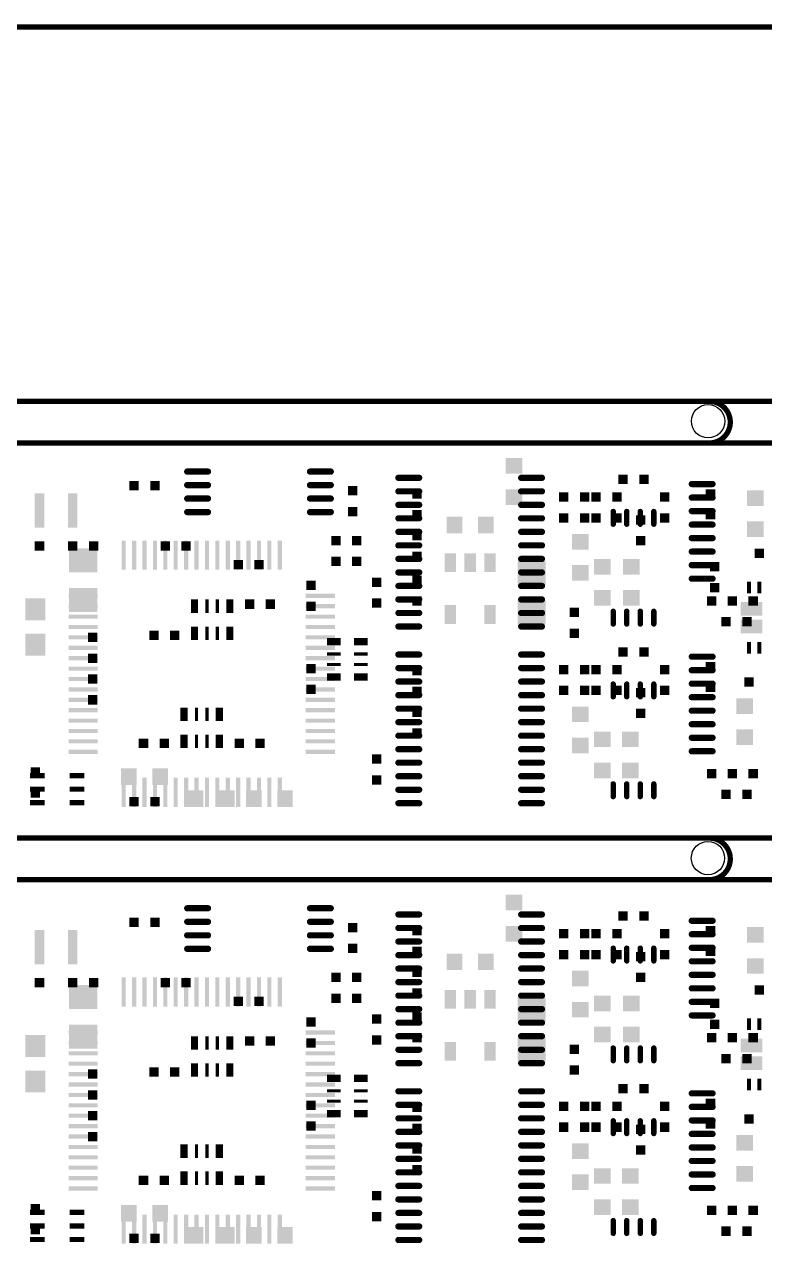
# Model space of a CAD drawing. Header units: inches. Extents: x -27 to 277, y -39 to 189.
# Drawn here: x 51.9 to 87.5, y 129.5 to 188.1 of the extents above; entities that cross this region are included whole.
import ezdxf

# ---------------------------------------------------------------- set-up
doc = ezdxf.new("R2010")
doc.units = ezdxf.units.IN
doc.header["$MEASUREMENT"] = 0
doc.layers.get('0').update_dxf_attribs({"color": 1})
for name, color, linetype in [('11_SPB', 52, 'Continuous'), ('12_SPT', 92, 'Continuous'), ('5_OL', 132, 'Continuous')]:
    doc.layers.add(name, color=color, linetype=linetype)

# ---------------------------------------------------------------- blocks, each defined once
blk = doc.blocks.new('D47ROUND1_6002X1_6002')
blk.add_circle((0, 0), 0.8)
blk = doc.blocks.new('D174OBLONG0_25999X0_87', base_point=(0.129995, 0.435))
at = {"const_width": 0.129995}
blk.add_lwpolyline([(0.064998, 0.129995, 1), (0.194993, 0.129995), (0.194993, 0.740005, 1), (0.064998, 0.740005), (0.064998, 0.129995)], format="xyb", dxfattribs=at)
blk = doc.blocks.new('D177SQUARE0_45001X0_45001')
blk.add_solid([(-0.225005, -0.225005), (0.225005, -0.225005), (-0.225005, 0.225005), (0.225005, 0.225005)])
blk = doc.blocks.new('D178OBLONG1_3X0_3', base_point=(0.65, 0.15))
at = {"const_width": 0.15}
blk.add_lwpolyline([(0.15, 0.225, 1), (0.15, 0.075), (1.15, 0.075, 1), (1.15, 0.225), (0.15, 0.225)], format="xyb", dxfattribs=at)
blk = doc.blocks.new('D179RECTANGLE0_8X0_75001')
blk.add_solid([(-0.4, -0.375005), (0.4, -0.375005), (-0.4, 0.375005), (0.4, 0.375005)])
blk = doc.blocks.new('D187RECTANGLE0_45001X1_65001')
blk.add_solid([(-0.225005, -0.825005), (0.225005, -0.825005), (-0.225005, 0.825005), (0.225005, 0.825005)])
blk = doc.blocks.new('D189RECTANGLE0_2X1_4')
blk.add_solid([(-0.1, -0.7), (0.1, -0.7), (-0.1, 0.7), (0.1, 0.7)])
blk = doc.blocks.new('D190RECTANGLE1_4X0_2')
blk.add_solid([(-0.7, -0.1), (0.7, -0.1), (-0.7, 0.1), (0.7, 0.1)])
blk = doc.blocks.new('D194RECTANGLE0_95001X1_05001')
blk.add_solid([(-0.475005, -0.525005), (0.475005, -0.525005), (-0.475005, 0.525005), (0.475005, 0.525005)])
blk = doc.blocks.new('D195RECTANGLE0_7X0_25001')
blk.add_solid([(-0.35, -0.125005), (0.35, -0.125005), (-0.35, 0.125005), (0.35, 0.125005)])
blk = doc.blocks.new('D184RECTANGLE0_75001X0_8')
blk.add_solid([(-0.375005, -0.4), (0.375005, -0.4), (-0.375005, 0.4), (0.375005, 0.4)])
blk = doc.blocks.new('D203RECTANGLE0_2X0_55001')
blk.add_solid([(-0.1, -0.275005), (0.1, -0.275005), (-0.1, 0.275005), (0.1, 0.275005)])
blk = doc.blocks.new('D192RECTANGLE1_35001X1_15001')
blk.add_solid([(-0.675005, -0.575005), (0.675005, -0.575005), (-0.675005, 0.575005), (0.675005, 0.575005)])
blk = doc.blocks.new('D181RECTANGLE0_65001X0_15001')
blk.add_solid([(-0.325005, -0.075005), (0.325005, -0.075005), (-0.325005, 0.075005), (0.325005, 0.075005)])
blk = doc.blocks.new('D182RECTANGLE0_65001X0_35001')
blk.add_solid([(-0.325005, -0.175005), (0.325005, -0.175005), (-0.325005, 0.175005), (0.325005, 0.175005)])
blk = doc.blocks.new('D207RECTANGLE0_15001X0_65001')
blk.add_solid([(-0.075005, -0.325005), (0.075005, -0.325005), (-0.075005, 0.325005), (0.075005, 0.325005)])
blk = doc.blocks.new('D208RECTANGLE0_35001X0_65001')
blk.add_solid([(-0.175005, -0.325005), (0.175005, -0.325005), (-0.175005, 0.325005), (0.175005, 0.325005)])
blk = doc.blocks.new('D209RECTANGLE0_55001X0_9')
blk.add_solid([(-0.275005, -0.45), (0.275005, -0.45), (-0.275005, 0.45), (0.275005, 0.45)])
blk = doc.blocks.new('D211RECTANGLE1_05001X0_65001')
blk.add_solid([(-0.525005, -0.325005), (0.525005, -0.325005), (-0.525005, 0.325005), (0.525005, 0.325005)])

msp = doc.modelspace()

# ---------------------------------------------------------------- linework, layer by layer
at = {"layer": '5_OL', "const_width": 0.254}
for points in [[(274.1295, 188.00064), (-24.5999, 188.00064)], [(25.07996, 169.99966), (118.999, 169.99966)], [(118.00078, 163.4998), (118.00078, 168.00068), (26.08072, 168.00068), (26.08072, 165.49878)], [(118.00078, 163.4998), (118.00078, 168.00068), (26.08072, 168.00068), (26.08072, 165.49878)], [(11.0998, 150.29942), (11.0998, 148.99894), (118.00078, 148.99894), (118.00078, 153.49982)], [(11.0998, 150.29942), (11.0998, 148.99894), (118.00078, 148.99894), (118.00078, 153.49982)], [(118.00078, 142.49908), (118.00078, 146.99996), (26.08072, 146.99996), (26.08072, 144.5006)], [(118.00078, 142.49908), (118.00078, 146.99996), (26.08072, 146.99996), (26.08072, 144.5006)]]:
    msp.add_lwpolyline(points, dxfattribs=at)
for points in [[(84.80044, 169.99966, -0.414214), (85.8012, 168.9989)], [(85.8012, 168.9989, -0.414214), (84.80044, 168.00068)], [(84.80044, 148.99894, -0.41347), (85.8012, 148.00072)], [(84.80044, 148.99894, -0.41347), (85.8012, 148.00072)], [(85.8012, 148.00072, -0.414214), (84.80044, 146.99996)], [(85.8012, 148.00072, -0.414214), (84.80044, 146.99996)]]:
    msp.add_lwpolyline(points, format="xyb", dxfattribs=at)

# ---------------------------------------------------------------- block references
at = {"layer": '11_SPB'}
for name, p in [('D178OBLONG1_3X0_3', (60.20054, 166.624)), ('D178OBLONG1_3X0_3', (66.10096, 166.624)), ('D177SQUARE0_45001X0_45001', (57.15, 165.9509)), ('D177SQUARE0_45001X0_45001', (58.15076, 165.9509)), ('D178OBLONG1_3X0_3', (60.20054, 165.97376)), ('D178OBLONG1_3X0_3', (66.10096, 165.97376)), ('D177SQUARE0_45001X0_45001', (67.65036, 165.69944)), ('D178OBLONG1_3X0_3', (70.35038, 166.32428)), ('D178OBLONG1_3X0_3', (76.2508, 166.32428)), ('D177SQUARE0_45001X0_45001', (80.65008, 166.25062)), ('D177SQUARE0_45001X0_45001', (81.65084, 166.25062)), ('D178OBLONG1_3X0_3', (84.44992, 166.02456)), ('D187RECTANGLE0_45001X1_65001', (52.60086, 164.74948)), ('D187RECTANGLE0_45001X1_65001', (54.20106, 164.74948)), ('D178OBLONG1_3X0_3', (60.20054, 165.32606)), ('D178OBLONG1_3X0_3', (66.10096, 165.32606)), ('D178OBLONG1_3X0_3', (70.35038, 165.67404)), ('D178OBLONG1_3X0_3', (76.2508, 165.67404)), ('D177SQUARE0_45001X0_45001', (77.8002, 165.39972)), ('D177SQUARE0_45001X0_45001', (78.80096, 165.39972)), ('D178OBLONG1_3X0_3', (84.44992, 165.37432)), ('D178OBLONG1_3X0_3', (60.20054, 164.67582)), ('D178OBLONG1_3X0_3', (66.10096, 164.67582)), ('D177SQUARE0_45001X0_45001', (67.65036, 164.69868)), ('D178OBLONG1_3X0_3', (70.35038, 165.0238)), ('D178OBLONG1_3X0_3', (76.2508, 165.0238)), ('D174OBLONG0_25999X0_87', (80.1751, 164.39896)), ('D174OBLONG0_25999X0_87', (80.82534, 164.39896)), ('D174OBLONG0_25999X0_87', (81.47558, 164.39896)), ('D174OBLONG0_25999X0_87', (82.12582, 164.39896)), ('D178OBLONG1_3X0_3', (84.44992, 164.72408)), ('D178OBLONG1_3X0_3', (70.35038, 164.3761)), ('D178OBLONG1_3X0_3', (76.2508, 164.3761)), ('D177SQUARE0_45001X0_45001', (77.8002, 164.39896)), ('D177SQUARE0_45001X0_45001', (78.80096, 164.39896)), ('D178OBLONG1_3X0_3', (84.44992, 164.07384)), ('D178OBLONG1_3X0_3', (70.35038, 163.72586)), ('D178OBLONG1_3X0_3', (76.2508, 163.72586)), ('D179RECTANGLE0_8X0_75001', (78.6003, 163.25088)), ('D178OBLONG1_3X0_3', (84.44992, 163.4236)), ('D177SQUARE0_45001X0_45001', (52.60086, 163.05022)), ('D177SQUARE0_45001X0_45001', (54.20106, 163.05022)), ('D177SQUARE0_45001X0_45001', (55.19928, 163.05022)), ('D189RECTANGLE0_2X1_4', (56.64962, 162.60064)), ('D189RECTANGLE0_2X1_4', (57.15, 162.60064)), ('D189RECTANGLE0_2X1_4', (57.65038, 162.60064)), ('D189RECTANGLE0_2X1_4', (58.15076, 162.60064)), ('D189RECTANGLE0_2X1_4', (58.65114, 162.60064)), ('D189RECTANGLE0_2X1_4', (59.14898, 162.60064)), ('D189RECTANGLE0_2X1_4', (59.64936, 162.60064)), ('D189RECTANGLE0_2X1_4', (60.14974, 162.60064)), ('D189RECTANGLE0_2X1_4', (60.65012, 162.60064)), ('D189RECTANGLE0_2X1_4', (61.1505, 162.60064)), ('D189RECTANGLE0_2X1_4', (61.65088, 162.60064)), ('D189RECTANGLE0_2X1_4', (62.15126, 162.60064)), ('D189RECTANGLE0_2X1_4', (62.6491, 162.60064)), ('D189RECTANGLE0_2X1_4', (63.14948, 162.60064)), ('D189RECTANGLE0_2X1_4', (63.64986, 162.60064)), ('D189RECTANGLE0_2X1_4', (64.15024, 162.60064)), ('D177SQUARE0_45001X0_45001', (66.85026, 163.29914)), ('D177SQUARE0_45001X0_45001', (67.85102, 163.29914)), ('D178OBLONG1_3X0_3', (70.35038, 163.07562)), ('D178OBLONG1_3X0_3', (76.2508, 163.07562)), ('D177SQUARE0_45001X0_45001', (66.85026, 162.30092)), ('D177SQUARE0_45001X0_45001', (67.85102, 162.30092)), ('D178OBLONG1_3X0_3', (70.35038, 162.42538)), ('D178OBLONG1_3X0_3', (76.2508, 162.42538)), ('D178OBLONG1_3X0_3', (84.44992, 162.7759)), ('D178OBLONG1_3X0_3', (70.35038, 161.77514)), ('D178OBLONG1_3X0_3', (76.2508, 161.77514)), ('D179RECTANGLE0_8X0_75001', (78.6003, 161.74974)), ('D178OBLONG1_3X0_3', (84.44992, 162.12566)), ('D177SQUARE0_45001X0_45001', (68.80098, 161.30016)), ('D178OBLONG1_3X0_3', (70.35038, 161.1249)), ('D178OBLONG1_3X0_3', (76.2508, 161.1249)), ('D178OBLONG1_3X0_3', (84.44992, 161.47542)), ('D190RECTANGLE1_4X0_2', (54.6989, 160.64992)), ('D190RECTANGLE1_4X0_2', (66.10096, 160.64992)), ('D194RECTANGLE0_95001X1_05001', (52.4002, 159.99968)), ('D190RECTANGLE1_4X0_2', (54.6989, 160.14954)), ('D190RECTANGLE1_4X0_2', (66.10096, 160.14954)), ('D177SQUARE0_45001X0_45001', (68.80098, 160.2994)), ('D178OBLONG1_3X0_3', (70.35038, 160.47466)), ('D178OBLONG1_3X0_3', (76.2508, 160.47466)), ('D177SQUARE0_45001X0_45001', (84.8995, 160.401)), ('D177SQUARE0_45001X0_45001', (85.90026, 160.401)), ('D177SQUARE0_45001X0_45001', (86.90102, 160.401)), ('D190RECTANGLE1_4X0_2', (54.6989, 159.64916)), ('D190RECTANGLE1_4X0_2', (66.10096, 159.64916)), ('D178OBLONG1_3X0_3', (70.35038, 159.82442)), ('D178OBLONG1_3X0_3', (76.2508, 159.82442)), ('D174OBLONG0_25999X0_87', (80.1751, 159.6009)), ('D174OBLONG0_25999X0_87', (80.82534, 159.6009)), ('D174OBLONG0_25999X0_87', (81.47558, 159.6009)), ('D174OBLONG0_25999X0_87', (82.12582, 159.6009)), ('D177SQUARE0_45001X0_45001', (85.60054, 159.40024)), ('D177SQUARE0_45001X0_45001', (86.59876, 159.40024)), ('D190RECTANGLE1_4X0_2', (54.6989, 159.14878)), ('D190RECTANGLE1_4X0_2', (66.10096, 159.14878)), ('D178OBLONG1_3X0_3', (70.35038, 159.17418)), ('D178OBLONG1_3X0_3', (76.2508, 159.17418)), ('D194RECTANGLE0_95001X1_05001', (52.4002, 158.30042)), ('D190RECTANGLE1_4X0_2', (54.6989, 158.65094)), ('D190RECTANGLE1_4X0_2', (66.10096, 158.65094)), ('D190RECTANGLE1_4X0_2', (54.6989, 158.15056)), ('D190RECTANGLE1_4X0_2', (54.6989, 157.65018)), ('D190RECTANGLE1_4X0_2', (66.10096, 158.15056)), ('D190RECTANGLE1_4X0_2', (66.10096, 157.65018)), ('D178OBLONG1_3X0_3', (70.35038, 157.82544)), ('D178OBLONG1_3X0_3', (76.2508, 157.82544)), ('D177SQUARE0_45001X0_45001', (80.65008, 157.9499)), ('D177SQUARE0_45001X0_45001', (81.65084, 157.9499)), ('D178OBLONG1_3X0_3', (84.44992, 157.72384)), ('D190RECTANGLE1_4X0_2', (54.6989, 157.1498)), ('D190RECTANGLE1_4X0_2', (66.10096, 157.1498)), ('D178OBLONG1_3X0_3', (70.35038, 157.1752)), ('D178OBLONG1_3X0_3', (76.2508, 157.1752)), ('D177SQUARE0_45001X0_45001', (77.8002, 157.099)), ('D177SQUARE0_45001X0_45001', (78.80096, 157.099)), ('D178OBLONG1_3X0_3', (84.44992, 157.0736)), ('D190RECTANGLE1_4X0_2', (54.6989, 156.64942)), ('D190RECTANGLE1_4X0_2', (66.10096, 156.64942)), ('D178OBLONG1_3X0_3', (70.35038, 156.52496)), ('D178OBLONG1_3X0_3', (76.2508, 156.52496)), ('D174OBLONG0_25999X0_87', (80.1751, 156.10078)), ('D174OBLONG0_25999X0_87', (80.82534, 156.10078)), ('D174OBLONG0_25999X0_87', (81.47558, 156.10078)), ('D174OBLONG0_25999X0_87', (82.12582, 156.10078)), ('D178OBLONG1_3X0_3', (84.44992, 156.4259)), ('D190RECTANGLE1_4X0_2', (54.6989, 156.14904)), ('D190RECTANGLE1_4X0_2', (66.10096, 156.14904)), ('D178OBLONG1_3X0_3', (70.35038, 155.87472)), ('D178OBLONG1_3X0_3', (76.2508, 155.87472)), ('D177SQUARE0_45001X0_45001', (77.8002, 156.10078)), ('D177SQUARE0_45001X0_45001', (78.80096, 156.10078)), ('D190RECTANGLE1_4X0_2', (54.6989, 155.64866)), ('D190RECTANGLE1_4X0_2', (66.10096, 155.64866)), ('D178OBLONG1_3X0_3', (70.35038, 155.22448)), ('D178OBLONG1_3X0_3', (76.2508, 155.22448)), ('D178OBLONG1_3X0_3', (84.44992, 155.77566)), ('D190RECTANGLE1_4X0_2', (54.6989, 155.15082)), ('D190RECTANGLE1_4X0_2', (66.10096, 155.15082)), ('D179RECTANGLE0_8X0_75001', (78.6003, 154.95016)), ('D178OBLONG1_3X0_3', (84.44992, 155.12542)), ('D190RECTANGLE1_4X0_2', (54.6989, 154.65044)), ('D190RECTANGLE1_4X0_2', (54.6989, 154.15006)), ('D190RECTANGLE1_4X0_2', (66.10096, 154.65044)), ('D190RECTANGLE1_4X0_2', (66.10096, 154.15006)), ('D178OBLONG1_3X0_3', (70.35038, 154.57424)), ('D178OBLONG1_3X0_3', (76.2508, 154.57424)), ('D178OBLONG1_3X0_3', (84.44992, 154.47518)), ('D190RECTANGLE1_4X0_2', (54.6989, 153.64968)), ('D190RECTANGLE1_4X0_2', (66.10096, 153.64968)), ('D178OBLONG1_3X0_3', (70.35038, 153.924)), ('D178OBLONG1_3X0_3', (76.2508, 153.924)), ('D179RECTANGLE0_8X0_75001', (78.6003, 153.44902)), ('D178OBLONG1_3X0_3', (84.44992, 153.82494)), ('D190RECTANGLE1_4X0_2', (54.6989, 153.1493)), ('D190RECTANGLE1_4X0_2', (66.10096, 153.1493)), ('D177SQUARE0_45001X0_45001', (68.80098, 152.79878)), ('D178OBLONG1_3X0_3', (70.35038, 153.27376)), ('D178OBLONG1_3X0_3', (76.2508, 153.27376)), ('D178OBLONG1_3X0_3', (84.44992, 153.1747)), ('D178OBLONG1_3X0_3', (70.35038, 152.62606)), ('D178OBLONG1_3X0_3', (76.2508, 152.62606)), ('D195RECTANGLE0_7X0_25001', (52.49926, 151.99868)), ('D195RECTANGLE0_7X0_25001', (54.39918, 151.99868)), ('D189RECTANGLE0_2X1_4', (56.64962, 151.20112)), ('D189RECTANGLE0_2X1_4', (57.15, 151.20112)), ('D189RECTANGLE0_2X1_4', (57.65038, 151.20112)), ('D189RECTANGLE0_2X1_4', (58.15076, 151.20112)), ('D189RECTANGLE0_2X1_4', (58.65114, 151.20112)), ('D189RECTANGLE0_2X1_4', (59.14898, 151.20112)), ('D189RECTANGLE0_2X1_4', (59.64936, 151.20112)), ('D189RECTANGLE0_2X1_4', (60.14974, 151.20112)), ('D189RECTANGLE0_2X1_4', (60.65012, 151.20112)), ('D189RECTANGLE0_2X1_4', (61.1505, 151.20112)), ('D189RECTANGLE0_2X1_4', (61.65088, 151.20112)), ('D189RECTANGLE0_2X1_4', (62.15126, 151.20112)), ('D189RECTANGLE0_2X1_4', (62.6491, 151.20112)), ('D189RECTANGLE0_2X1_4', (63.14948, 151.20112)), ('D189RECTANGLE0_2X1_4', (63.64986, 151.20112)), ('D189RECTANGLE0_2X1_4', (64.15024, 151.20112)), ('D177SQUARE0_45001X0_45001', (68.80098, 151.80056)), ('D178OBLONG1_3X0_3', (70.35038, 151.97582)), ('D178OBLONG1_3X0_3', (76.2508, 151.97582)), ('D177SQUARE0_45001X0_45001', (84.8995, 152.10028)), ('D177SQUARE0_45001X0_45001', (85.90026, 152.10028)), ('D177SQUARE0_45001X0_45001', (86.90102, 152.10028)), ('D195RECTANGLE0_7X0_25001', (52.49926, 151.35098)), ('D195RECTANGLE0_7X0_25001', (54.39918, 151.35098)), ('D178OBLONG1_3X0_3', (70.35038, 151.32558)), ('D178OBLONG1_3X0_3', (76.2508, 151.32558)), ('D174OBLONG0_25999X0_87', (80.1751, 151.30018)), ('D174OBLONG0_25999X0_87', (80.82534, 151.30018)), ('D174OBLONG0_25999X0_87', (81.47558, 151.30018)), ('D174OBLONG0_25999X0_87', (82.12582, 151.30018)), ('D177SQUARE0_45001X0_45001', (85.60054, 151.09952)), ('D177SQUARE0_45001X0_45001', (86.59876, 151.09952)), ('D195RECTANGLE0_7X0_25001', (52.49926, 150.70074)), ('D195RECTANGLE0_7X0_25001', (54.39918, 150.70074)), ('D178OBLONG1_3X0_3', (70.35038, 150.67534)), ('D178OBLONG1_3X0_3', (76.2508, 150.67534)), ('D178OBLONG1_3X0_3', (60.20054, 145.62582)), ('D178OBLONG1_3X0_3', (66.10096, 145.62582)), ('D178OBLONG1_3X0_3', (70.35038, 145.3261)), ('D178OBLONG1_3X0_3', (76.2508, 145.3261)), ('D177SQUARE0_45001X0_45001', (80.65008, 145.2499)), ('D177SQUARE0_45001X0_45001', (81.65084, 145.2499)), ('D177SQUARE0_45001X0_45001', (57.15, 144.95018)), ('D177SQUARE0_45001X0_45001', (58.15076, 144.95018)), ('D178OBLONG1_3X0_3', (60.20054, 144.97558)), ('D178OBLONG1_3X0_3', (66.10096, 144.97558)), ('D177SQUARE0_45001X0_45001', (67.65036, 144.69872)), ('D178OBLONG1_3X0_3', (70.35038, 144.67586)), ('D178OBLONG1_3X0_3', (76.2508, 144.67586)), ('D178OBLONG1_3X0_3', (84.44992, 145.02384)), ('D187RECTANGLE0_45001X1_65001', (52.60086, 143.74876)), ('D187RECTANGLE0_45001X1_65001', (54.20106, 143.74876)), ('D178OBLONG1_3X0_3', (60.20054, 144.32534)), ('D178OBLONG1_3X0_3', (66.10096, 144.32534)), ('D177SQUARE0_45001X0_45001', (77.8002, 144.399)), ('D177SQUARE0_45001X0_45001', (78.80096, 144.399)), ('D178OBLONG1_3X0_3', (84.44992, 144.37614)), ('D178OBLONG1_3X0_3', (60.20054, 143.6751)), ('D178OBLONG1_3X0_3', (66.10096, 143.6751)), ('D177SQUARE0_45001X0_45001', (67.65036, 143.7005)), ('D178OBLONG1_3X0_3', (70.35038, 144.02562)), ('D178OBLONG1_3X0_3', (76.2508, 144.02562)), ('D174OBLONG0_25999X0_87', (80.1751, 143.40078)), ('D174OBLONG0_25999X0_87', (80.82534, 143.40078)), ('D174OBLONG0_25999X0_87', (81.47558, 143.40078)), ('D174OBLONG0_25999X0_87', (82.12582, 143.40078)), ('D178OBLONG1_3X0_3', (84.44992, 143.7259)), ('D178OBLONG1_3X0_3', (70.35038, 143.37538)), ('D178OBLONG1_3X0_3', (76.2508, 143.37538)), ('D177SQUARE0_45001X0_45001', (77.8002, 143.40078)), ('D177SQUARE0_45001X0_45001', (78.80096, 143.40078)), ('D178OBLONG1_3X0_3', (84.44992, 143.07566)), ('D177SQUARE0_45001X0_45001', (66.85026, 142.30096)), ('D177SQUARE0_45001X0_45001', (67.85102, 142.30096)), ('D178OBLONG1_3X0_3', (70.35038, 142.72514)), ('D178OBLONG1_3X0_3', (76.2508, 142.72514)), ('D179RECTANGLE0_8X0_75001', (78.6003, 142.25016)), ('D178OBLONG1_3X0_3', (84.44992, 142.42542)), ('D177SQUARE0_45001X0_45001', (52.60086, 142.0495)), ('D177SQUARE0_45001X0_45001', (54.20106, 142.0495)), ('D177SQUARE0_45001X0_45001', (55.19928, 142.0495)), ('D189RECTANGLE0_2X1_4', (56.64962, 141.59992)), ('D189RECTANGLE0_2X1_4', (57.15, 141.59992)), ('D189RECTANGLE0_2X1_4', (57.65038, 141.59992)), ('D189RECTANGLE0_2X1_4', (58.15076, 141.59992)), ('D189RECTANGLE0_2X1_4', (58.65114, 141.59992)), ('D189RECTANGLE0_2X1_4', (59.14898, 141.59992)), ('D189RECTANGLE0_2X1_4', (59.64936, 141.59992)), ('D189RECTANGLE0_2X1_4', (60.14974, 141.59992)), ('D189RECTANGLE0_2X1_4', (60.65012, 141.59992)), ('D189RECTANGLE0_2X1_4', (61.1505, 141.59992)), ('D189RECTANGLE0_2X1_4', (61.65088, 141.59992)), ('D189RECTANGLE0_2X1_4', (62.15126, 141.59992)), ('D189RECTANGLE0_2X1_4', (62.6491, 141.59992)), ('D189RECTANGLE0_2X1_4', (63.14948, 141.59992)), ('D189RECTANGLE0_2X1_4', (63.64986, 141.59992)), ('D189RECTANGLE0_2X1_4', (64.15024, 141.59992)), ('D178OBLONG1_3X0_3', (70.35038, 142.0749)), ('D178OBLONG1_3X0_3', (76.2508, 142.0749)), ('D178OBLONG1_3X0_3', (84.44992, 141.77518)), ('D177SQUARE0_45001X0_45001', (66.85026, 141.3002)), ('D177SQUARE0_45001X0_45001', (67.85102, 141.3002)), ('D178OBLONG1_3X0_3', (70.35038, 141.42466)), ('D178OBLONG1_3X0_3', (76.2508, 141.42466)), ('D178OBLONG1_3X0_3', (70.35038, 140.77442)), ('D178OBLONG1_3X0_3', (76.2508, 140.77442)), ('D179RECTANGLE0_8X0_75001', (78.6003, 140.74902)), ('D178OBLONG1_3X0_3', (84.44992, 141.12494)), ('D177SQUARE0_45001X0_45001', (68.80098, 140.29944)), ('D178OBLONG1_3X0_3', (70.35038, 140.12418)), ('D178OBLONG1_3X0_3', (76.2508, 140.12418)), ('D178OBLONG1_3X0_3', (84.44992, 140.4747)), ('D190RECTANGLE1_4X0_2', (54.6989, 139.6492)), ('D190RECTANGLE1_4X0_2', (66.10096, 139.6492)), ('D178OBLONG1_3X0_3', (70.35038, 139.47394)), ('D178OBLONG1_3X0_3', (76.2508, 139.47394)), ('D177SQUARE0_45001X0_45001', (84.8995, 139.40028)), ('D177SQUARE0_45001X0_45001', (85.90026, 139.40028)), ('D177SQUARE0_45001X0_45001', (86.90102, 139.40028)), ('D194RECTANGLE0_95001X1_05001', (52.4002, 138.99896)), ('D190RECTANGLE1_4X0_2', (54.6989, 139.14882)), ('D190RECTANGLE1_4X0_2', (66.10096, 139.14882)), ('D177SQUARE0_45001X0_45001', (68.80098, 139.29868)), ('D178OBLONG1_3X0_3', (70.35038, 138.8237)), ('D178OBLONG1_3X0_3', (76.2508, 138.8237)), ('D174OBLONG0_25999X0_87', (80.1751, 138.60018)), ('D174OBLONG0_25999X0_87', (80.82534, 138.60018)), ('D174OBLONG0_25999X0_87', (81.47558, 138.60018)), ('D174OBLONG0_25999X0_87', (82.12582, 138.60018)), ('D190RECTANGLE1_4X0_2', (54.6989, 138.65098)), ('D190RECTANGLE1_4X0_2', (66.10096, 138.65098)), ('D177SQUARE0_45001X0_45001', (85.60054, 138.39952)), ('D177SQUARE0_45001X0_45001', (86.59876, 138.39952)), ('D194RECTANGLE0_95001X1_05001', (52.4002, 137.2997)), ('D190RECTANGLE1_4X0_2', (54.6989, 138.1506)), ('D190RECTANGLE1_4X0_2', (66.10096, 138.1506)), ('D178OBLONG1_3X0_3', (70.35038, 138.176)), ('D178OBLONG1_3X0_3', (76.2508, 138.176)), ('D190RECTANGLE1_4X0_2', (54.6989, 137.65022)), ('D190RECTANGLE1_4X0_2', (54.6989, 137.14984)), ('D190RECTANGLE1_4X0_2', (66.10096, 137.65022)), ('D190RECTANGLE1_4X0_2', (66.10096, 137.14984)), ('D190RECTANGLE1_4X0_2', (54.6989, 136.64946)), ('D190RECTANGLE1_4X0_2', (66.10096, 136.64946)), ('D178OBLONG1_3X0_3', (70.35038, 136.82472)), ('D178OBLONG1_3X0_3', (76.2508, 136.82472)), ('D177SQUARE0_45001X0_45001', (80.65008, 136.94918)), ('D177SQUARE0_45001X0_45001', (81.65084, 136.94918)), ('D178OBLONG1_3X0_3', (84.44992, 136.72566)), ('D190RECTANGLE1_4X0_2', (54.6989, 136.14908)), ('D190RECTANGLE1_4X0_2', (66.10096, 136.14908)), ('D178OBLONG1_3X0_3', (70.35038, 136.17448)), ('D178OBLONG1_3X0_3', (76.2508, 136.17448)), ('D177SQUARE0_45001X0_45001', (77.8002, 136.10082)), ('D177SQUARE0_45001X0_45001', (78.80096, 136.10082)), ('D178OBLONG1_3X0_3', (84.44992, 136.07542)), ('D190RECTANGLE1_4X0_2', (54.6989, 135.6487)), ('D190RECTANGLE1_4X0_2', (66.10096, 135.6487)), ('D178OBLONG1_3X0_3', (70.35038, 135.52424)), ('D178OBLONG1_3X0_3', (76.2508, 135.52424)), ('D174OBLONG0_25999X0_87', (80.1751, 135.10006)), ('D174OBLONG0_25999X0_87', (80.82534, 135.10006)), ('D174OBLONG0_25999X0_87', (81.47558, 135.10006)), ('D174OBLONG0_25999X0_87', (82.12582, 135.10006)), ('D178OBLONG1_3X0_3', (84.44992, 135.42518)), ('D190RECTANGLE1_4X0_2', (54.6989, 135.15086)), ('D190RECTANGLE1_4X0_2', (66.10096, 135.15086)), ('D178OBLONG1_3X0_3', (70.35038, 134.874)), ('D178OBLONG1_3X0_3', (76.2508, 134.874)), ('D177SQUARE0_45001X0_45001', (77.8002, 135.10006)), ('D177SQUARE0_45001X0_45001', (78.80096, 135.10006)), ('D178OBLONG1_3X0_3', (84.44992, 134.77494)), ('D190RECTANGLE1_4X0_2', (54.6989, 134.65048)), ('D190RECTANGLE1_4X0_2', (66.10096, 134.65048)), ('D178OBLONG1_3X0_3', (70.35038, 134.22376)), ('D178OBLONG1_3X0_3', (76.2508, 134.22376)), ('D179RECTANGLE0_8X0_75001', (78.6003, 133.94944)), ('D178OBLONG1_3X0_3', (84.44992, 134.1247)), ('D190RECTANGLE1_4X0_2', (54.6989, 134.1501)), ('D190RECTANGLE1_4X0_2', (54.6989, 133.64972)), ('D190RECTANGLE1_4X0_2', (66.10096, 134.1501)), ('D190RECTANGLE1_4X0_2', (66.10096, 133.64972)), ('D178OBLONG1_3X0_3', (70.35038, 133.57606)), ('D178OBLONG1_3X0_3', (76.2508, 133.57606)), ('D190RECTANGLE1_4X0_2', (54.6989, 133.14934)), ('D190RECTANGLE1_4X0_2', (66.10096, 133.14934)), ('D178OBLONG1_3X0_3', (84.44992, 133.47446)), ('D190RECTANGLE1_4X0_2', (54.6989, 132.64896)), ('D190RECTANGLE1_4X0_2', (66.10096, 132.64896)), ('D178OBLONG1_3X0_3', (70.35038, 132.92582)), ('D178OBLONG1_3X0_3', (76.2508, 132.92582)), ('D179RECTANGLE0_8X0_75001', (78.6003, 132.45084)), ('D178OBLONG1_3X0_3', (84.44992, 132.82422)), ('D190RECTANGLE1_4X0_2', (54.6989, 132.15112)), ('D190RECTANGLE1_4X0_2', (66.10096, 132.15112)), ('D177SQUARE0_45001X0_45001', (68.80098, 131.8006)), ('D178OBLONG1_3X0_3', (70.35038, 132.27558)), ('D178OBLONG1_3X0_3', (76.2508, 132.27558)), ('D178OBLONG1_3X0_3', (84.44992, 132.17398)), ('D178OBLONG1_3X0_3', (70.35038, 131.62534)), ('D178OBLONG1_3X0_3', (76.2508, 131.62534)), ('D195RECTANGLE0_7X0_25001', (52.49926, 131.0005)), ('D195RECTANGLE0_7X0_25001', (54.39918, 131.0005)), ('D189RECTANGLE0_2X1_4', (56.64962, 130.2004)), ('D189RECTANGLE0_2X1_4', (57.15, 130.2004)), ('D189RECTANGLE0_2X1_4', (57.65038, 130.2004)), ('D189RECTANGLE0_2X1_4', (58.15076, 130.2004)), ('D189RECTANGLE0_2X1_4', (58.65114, 130.2004)), ('D189RECTANGLE0_2X1_4', (59.14898, 130.2004)), ('D189RECTANGLE0_2X1_4', (59.64936, 130.2004)), ('D189RECTANGLE0_2X1_4', (60.14974, 130.2004)), ('D189RECTANGLE0_2X1_4', (60.65012, 130.2004)), ('D189RECTANGLE0_2X1_4', (61.1505, 130.2004)), ('D189RECTANGLE0_2X1_4', (61.65088, 130.2004)), ('D189RECTANGLE0_2X1_4', (62.15126, 130.2004)), ('D189RECTANGLE0_2X1_4', (62.6491, 130.2004)), ('D189RECTANGLE0_2X1_4', (63.14948, 130.2004)), ('D189RECTANGLE0_2X1_4', (63.64986, 130.2004)), ('D189RECTANGLE0_2X1_4', (64.15024, 130.2004)), ('D177SQUARE0_45001X0_45001', (68.80098, 130.79984)), ('D178OBLONG1_3X0_3', (70.35038, 130.9751)), ('D178OBLONG1_3X0_3', (76.2508, 130.9751)), ('D177SQUARE0_45001X0_45001', (84.8995, 131.09956)), ('D177SQUARE0_45001X0_45001', (85.90026, 131.09956)), ('D177SQUARE0_45001X0_45001', (86.90102, 131.09956)), ('D195RECTANGLE0_7X0_25001', (52.49926, 130.35026)), ('D195RECTANGLE0_7X0_25001', (54.39918, 130.35026)), ('D178OBLONG1_3X0_3', (70.35038, 130.32486)), ('D178OBLONG1_3X0_3', (76.2508, 130.32486)), ('D174OBLONG0_25999X0_87', (80.1751, 130.29946)), ('D174OBLONG0_25999X0_87', (80.82534, 130.29946)), ('D174OBLONG0_25999X0_87', (81.47558, 130.29946)), ('D174OBLONG0_25999X0_87', (82.12582, 130.29946)), ('D177SQUARE0_45001X0_45001', (85.60054, 130.0988)), ('D177SQUARE0_45001X0_45001', (86.59876, 130.0988)), ('D195RECTANGLE0_7X0_25001', (52.49926, 129.70002)), ('D195RECTANGLE0_7X0_25001', (54.39918, 129.70002)), ('D178OBLONG1_3X0_3', (70.35038, 129.67462)), ('D178OBLONG1_3X0_3', (76.2508, 129.67462))]:
    msp.add_blockref(name, p, dxfattribs=at)
at = {"layer": '12_SPT'}
for name, p in [('D179RECTANGLE0_8X0_75001', (75.3999, 166.90086)), ('D177SQUARE0_45001X0_45001', (70.74916, 165.54958)), ('D179RECTANGLE0_8X0_75001', (75.3999, 165.39972)), ('D177SQUARE0_45001X0_45001', (79.3496, 165.39972)), ('D177SQUARE0_45001X0_45001', (80.35036, 165.39972)), ('D177SQUARE0_45001X0_45001', (82.64906, 165.39972)), ('D177SQUARE0_45001X0_45001', (84.85124, 165.54958)), ('D179RECTANGLE0_8X0_75001', (87.00008, 165.34892)), ('D177SQUARE0_45001X0_45001', (70.74916, 164.54882)), ('D177SQUARE0_45001X0_45001', (84.85124, 164.54882)), ('D184RECTANGLE0_75001X0_8', (72.55002, 164.05098)), ('D184RECTANGLE0_75001X0_8', (74.05116, 164.05098)), ('D177SQUARE0_45001X0_45001', (79.3496, 164.39896)), ('D177SQUARE0_45001X0_45001', (80.35036, 164.39896)), ('D177SQUARE0_45001X0_45001', (81.50098, 164.2999)), ('D177SQUARE0_45001X0_45001', (82.64906, 164.39896)), ('D179RECTANGLE0_8X0_75001', (87.00008, 163.85032)), ('D177SQUARE0_45001X0_45001', (70.74916, 163.5506)), ('D177SQUARE0_45001X0_45001', (58.65114, 163.05022)), ('D177SQUARE0_45001X0_45001', (59.64936, 163.05022)), ('D177SQUARE0_45001X0_45001', (81.50098, 163.29914)), ('D192RECTANGLE1_35001X1_15001', (54.6989, 162.35172)), ('D177SQUARE0_45001X0_45001', (70.74916, 162.54984)), ('D209RECTANGLE0_55001X0_9', (72.34936, 162.25012)), ('D209RECTANGLE0_55001X0_9', (73.29932, 162.25012)), ('D209RECTANGLE0_55001X0_9', (74.24928, 162.25012)), ('D179RECTANGLE0_8X0_75001', (79.64932, 162.04946)), ('D179RECTANGLE0_8X0_75001', (81.04886, 162.04946)), ('D177SQUARE0_45001X0_45001', (87.20074, 162.6997)), ('D177SQUARE0_45001X0_45001', (62.15126, 162.15106)), ('D177SQUARE0_45001X0_45001', (63.14948, 162.15106)), ('D192RECTANGLE1_35001X1_15001', (76.2508, 161.75228)), ('D177SQUARE0_45001X0_45001', (85.04936, 162.04946)), ('D177SQUARE0_45001X0_45001', (65.64884, 161.1503)), ('D177SQUARE0_45001X0_45001', (70.74916, 161.39922)), ('D177SQUARE0_45001X0_45001', (85.04936, 161.0487)), ('D203RECTANGLE0_2X0_55001', (86.70036, 161.0487)), ('D203RECTANGLE0_2X0_55001', (87.20074, 161.0487)), ('D192RECTANGLE1_35001X1_15001', (54.6989, 160.44672)), ('D179RECTANGLE0_8X0_75001', (79.64932, 160.55086)), ('D179RECTANGLE0_8X0_75001', (81.04886, 160.55086)), ('D208RECTANGLE0_35001X0_65001', (60.05068, 160.14954)), ('D207RECTANGLE0_15001X0_65001', (60.65012, 160.14954)), ('D207RECTANGLE0_15001X0_65001', (61.1505, 160.14954)), ('D208RECTANGLE0_35001X0_65001', (61.74994, 160.14954)), ('D177SQUARE0_45001X0_45001', (62.6999, 160.2486)), ('D177SQUARE0_45001X0_45001', (63.70066, 160.2486)), ('D177SQUARE0_45001X0_45001', (65.64884, 160.14954)), ('D177SQUARE0_45001X0_45001', (70.74916, 160.401)), ('D209RECTANGLE0_55001X0_9', (72.34936, 159.75076)), ('D209RECTANGLE0_55001X0_9', (74.24928, 159.75076)), ('D192RECTANGLE1_35001X1_15001', (76.2508, 159.84728)), ('D177SQUARE0_45001X0_45001', (78.30058, 159.84982)), ('D211RECTANGLE1_05001X0_65001', (86.82482, 160.02508)), ('D211RECTANGLE1_05001X0_65001', (86.82482, 159.17418)), ('D177SQUARE0_45001X0_45001', (58.09996, 158.75)), ('D177SQUARE0_45001X0_45001', (59.10072, 158.75)), ('D208RECTANGLE0_35001X0_65001', (60.05068, 158.84906)), ('D207RECTANGLE0_15001X0_65001', (60.65012, 158.84906)), ('D207RECTANGLE0_15001X0_65001', (61.1505, 158.84906)), ('D208RECTANGLE0_35001X0_65001', (61.74994, 158.84906)), ('D177SQUARE0_45001X0_45001', (78.30058, 158.84906)), ('D177SQUARE0_45001X0_45001', (55.15102, 158.65094)), ('D182RECTANGLE0_65001X0_35001', (66.7512, 158.45028)), ('D182RECTANGLE0_65001X0_35001', (68.04914, 158.45028)), ('D203RECTANGLE0_2X0_55001', (86.70036, 158.15056)), ('D203RECTANGLE0_2X0_55001', (87.20074, 158.15056)), ('D177SQUARE0_45001X0_45001', (55.15102, 157.65018)), ('D181RECTANGLE0_65001X0_15001', (66.7512, 157.85084)), ('D181RECTANGLE0_65001X0_15001', (68.04914, 157.85084)), ('D177SQUARE0_45001X0_45001', (65.64884, 157.1498)), ('D181RECTANGLE0_65001X0_15001', (66.7512, 157.35046)), ('D181RECTANGLE0_65001X0_15001', (68.04914, 157.35046)), ('D177SQUARE0_45001X0_45001', (70.74916, 157.05074)), ('D177SQUARE0_45001X0_45001', (79.3496, 157.099)), ('D177SQUARE0_45001X0_45001', (80.35036, 157.099)), ('D177SQUARE0_45001X0_45001', (82.64906, 157.099)), ('D177SQUARE0_45001X0_45001', (84.85124, 157.24886)), ('D177SQUARE0_45001X0_45001', (55.15102, 156.64942)), ('D182RECTANGLE0_65001X0_35001', (66.7512, 156.75102)), ('D182RECTANGLE0_65001X0_35001', (68.04914, 156.75102)), ('D177SQUARE0_45001X0_45001', (86.70036, 156.49956)), ('D177SQUARE0_45001X0_45001', (65.64884, 156.14904)), ('D177SQUARE0_45001X0_45001', (70.74916, 156.04998)), ('D177SQUARE0_45001X0_45001', (79.3496, 156.10078)), ('D177SQUARE0_45001X0_45001', (80.35036, 156.10078)), ('D177SQUARE0_45001X0_45001', (81.50098, 155.99918)), ('D177SQUARE0_45001X0_45001', (82.64906, 156.10078)), ('D177SQUARE0_45001X0_45001', (84.85124, 156.25064)), ('D177SQUARE0_45001X0_45001', (55.15102, 155.64866)), ('D179RECTANGLE0_8X0_75001', (86.4997, 155.34894)), ('D208RECTANGLE0_35001X0_65001', (59.5503, 154.95016)), ('D207RECTANGLE0_15001X0_65001', (60.14974, 154.95016)), ('D207RECTANGLE0_15001X0_65001', (60.65012, 154.95016)), ('D208RECTANGLE0_35001X0_65001', (61.24956, 154.95016)), ('D177SQUARE0_45001X0_45001', (70.74916, 155.04922)), ('D177SQUARE0_45001X0_45001', (81.50098, 155.00096)), ('D177SQUARE0_45001X0_45001', (70.74916, 154.051)), ('D179RECTANGLE0_8X0_75001', (86.4997, 153.85034)), ('D177SQUARE0_45001X0_45001', (57.59958, 153.55062)), ('D177SQUARE0_45001X0_45001', (58.60034, 153.55062)), ('D208RECTANGLE0_35001X0_65001', (59.5503, 153.64968)), ('D207RECTANGLE0_15001X0_65001', (60.14974, 153.64968)), ('D207RECTANGLE0_15001X0_65001', (60.65012, 153.64968)), ('D208RECTANGLE0_35001X0_65001', (61.24956, 153.64968)), ('D177SQUARE0_45001X0_45001', (62.19952, 153.55062)), ('D177SQUARE0_45001X0_45001', (63.20028, 153.55062)), ('D179RECTANGLE0_8X0_75001', (79.64932, 153.74874)), ('D179RECTANGLE0_8X0_75001', (81.0006, 153.74874)), ('D179RECTANGLE0_8X0_75001', (79.64932, 152.25014)), ('D179RECTANGLE0_8X0_75001', (81.0006, 152.25014)), ('D177SQUARE0_45001X0_45001', (52.4002, 152.17394)), ('D184RECTANGLE0_75001X0_8', (56.90108, 151.95042)), ('D184RECTANGLE0_75001X0_8', (58.39968, 151.95042)), ('D177SQUARE0_45001X0_45001', (52.4002, 151.17572)), ('D184RECTANGLE0_75001X0_8', (60.09894, 150.89886)), ('D184RECTANGLE0_75001X0_8', (61.60008, 150.89886)), ('D184RECTANGLE0_75001X0_8', (62.90056, 150.89886)), ('D184RECTANGLE0_75001X0_8', (64.39916, 150.89886)), ('D177SQUARE0_45001X0_45001', (57.15, 150.749)), ('D177SQUARE0_45001X0_45001', (58.15076, 150.749)), ('D179RECTANGLE0_8X0_75001', (75.3999, 145.90014)), ('D177SQUARE0_45001X0_45001', (70.74916, 144.54886)), ('D179RECTANGLE0_8X0_75001', (75.3999, 144.399)), ('D177SQUARE0_45001X0_45001', (79.3496, 144.399)), ('D177SQUARE0_45001X0_45001', (80.35036, 144.399)), ('D177SQUARE0_45001X0_45001', (82.64906, 144.399)), ('D177SQUARE0_45001X0_45001', (84.85124, 144.54886)), ('D179RECTANGLE0_8X0_75001', (87.00008, 144.35074)), ('D177SQUARE0_45001X0_45001', (70.74916, 143.55064)), ('D177SQUARE0_45001X0_45001', (84.85124, 143.55064)), ('D184RECTANGLE0_75001X0_8', (72.55002, 143.05026)), ('D184RECTANGLE0_75001X0_8', (74.05116, 143.05026)), ('D177SQUARE0_45001X0_45001', (79.3496, 143.40078)), ('D177SQUARE0_45001X0_45001', (80.35036, 143.40078)), ('D177SQUARE0_45001X0_45001', (81.50098, 143.29918)), ('D177SQUARE0_45001X0_45001', (82.64906, 143.40078)), ('D179RECTANGLE0_8X0_75001', (87.00008, 142.8496)), ('D177SQUARE0_45001X0_45001', (70.74916, 142.54988)), ('D177SQUARE0_45001X0_45001', (81.50098, 142.30096)), ('D192RECTANGLE1_35001X1_15001', (54.6989, 141.35354)), ('D177SQUARE0_45001X0_45001', (58.65114, 142.0495)), ('D177SQUARE0_45001X0_45001', (59.64936, 142.0495)), ('D177SQUARE0_45001X0_45001', (87.20074, 141.69898)), ('D177SQUARE0_45001X0_45001', (62.15126, 141.15034)), ('D177SQUARE0_45001X0_45001', (63.14948, 141.15034)), ('D177SQUARE0_45001X0_45001', (70.74916, 141.54912)), ('D209RECTANGLE0_55001X0_9', (72.34936, 141.2494)), ('D209RECTANGLE0_55001X0_9', (73.29932, 141.2494)), ('D209RECTANGLE0_55001X0_9', (74.24928, 141.2494)), ('D192RECTANGLE1_35001X1_15001', (76.2508, 140.75156)), ('D179RECTANGLE0_8X0_75001', (79.64932, 141.04874)), ('D179RECTANGLE0_8X0_75001', (81.04886, 141.04874)), ('D177SQUARE0_45001X0_45001', (85.04936, 141.04874)), ('D177SQUARE0_45001X0_45001', (65.64884, 140.14958)), ('D177SQUARE0_45001X0_45001', (70.74916, 140.40104)), ('D177SQUARE0_45001X0_45001', (85.04936, 140.05052)), ('D203RECTANGLE0_2X0_55001', (86.70036, 140.05052)), ('D203RECTANGLE0_2X0_55001', (87.20074, 140.05052)), ('D192RECTANGLE1_35001X1_15001', (54.6989, 139.44854)), ('D177SQUARE0_45001X0_45001', (70.74916, 139.40028)), ('D179RECTANGLE0_8X0_75001', (79.64932, 139.55014)), ('D179RECTANGLE0_8X0_75001', (81.04886, 139.55014)), ('D208RECTANGLE0_35001X0_65001', (60.05068, 139.14882)), ('D207RECTANGLE0_15001X0_65001', (60.65012, 139.14882)), ('D207RECTANGLE0_15001X0_65001', (61.1505, 139.14882)), ('D208RECTANGLE0_35001X0_65001', (61.74994, 139.14882)), ('D177SQUARE0_45001X0_45001', (62.6999, 139.25042)), ('D177SQUARE0_45001X0_45001', (63.70066, 139.25042)), ('D177SQUARE0_45001X0_45001', (65.64884, 139.14882)), ('D209RECTANGLE0_55001X0_9', (72.34936, 138.75004)), ('D209RECTANGLE0_55001X0_9', (74.24928, 138.75004)), ('D192RECTANGLE1_35001X1_15001', (76.2508, 138.84656)), ('D177SQUARE0_45001X0_45001', (78.30058, 138.8491)), ('D211RECTANGLE1_05001X0_65001', (86.82482, 139.02436)), ('D211RECTANGLE1_05001X0_65001', (86.82482, 138.176)), ('D177SQUARE0_45001X0_45001', (55.15102, 137.65022)), ('D177SQUARE0_45001X0_45001', (58.09996, 137.74928)), ('D177SQUARE0_45001X0_45001', (59.10072, 137.74928)), ('D208RECTANGLE0_35001X0_65001', (60.05068, 137.85088)), ('D207RECTANGLE0_15001X0_65001', (60.65012, 137.85088)), ('D207RECTANGLE0_15001X0_65001', (61.1505, 137.85088)), ('D208RECTANGLE0_35001X0_65001', (61.74994, 137.85088)), ('D177SQUARE0_45001X0_45001', (78.30058, 137.85088)), ('D182RECTANGLE0_65001X0_35001', (66.7512, 137.44956)), ('D182RECTANGLE0_65001X0_35001', (68.04914, 137.44956)), ('D203RECTANGLE0_2X0_55001', (86.70036, 137.14984)), ('D203RECTANGLE0_2X0_55001', (87.20074, 137.14984)), ('D177SQUARE0_45001X0_45001', (55.15102, 136.64946)), ('D181RECTANGLE0_65001X0_15001', (66.7512, 136.85012)), ('D181RECTANGLE0_65001X0_15001', (68.04914, 136.85012)), ('D177SQUARE0_45001X0_45001', (65.64884, 136.14908)), ('D181RECTANGLE0_65001X0_15001', (66.7512, 136.34974)), ('D181RECTANGLE0_65001X0_15001', (68.04914, 136.34974)), ('D177SQUARE0_45001X0_45001', (70.74916, 136.05002)), ('D177SQUARE0_45001X0_45001', (79.3496, 136.10082)), ('D177SQUARE0_45001X0_45001', (80.35036, 136.10082)), ('D177SQUARE0_45001X0_45001', (82.64906, 136.10082)), ('D177SQUARE0_45001X0_45001', (84.85124, 136.25068)), ('D177SQUARE0_45001X0_45001', (55.15102, 135.6487)), ('D182RECTANGLE0_65001X0_35001', (66.7512, 135.7503)), ('D182RECTANGLE0_65001X0_35001', (68.04914, 135.7503)), ('D177SQUARE0_45001X0_45001', (84.85124, 135.24992)), ('D177SQUARE0_45001X0_45001', (86.70036, 135.49884)), ('D177SQUARE0_45001X0_45001', (55.15102, 134.65048)), ('D177SQUARE0_45001X0_45001', (65.64884, 135.15086)), ('D177SQUARE0_45001X0_45001', (70.74916, 135.04926)), ('D177SQUARE0_45001X0_45001', (79.3496, 135.10006)), ('D177SQUARE0_45001X0_45001', (80.35036, 135.10006)), ('D177SQUARE0_45001X0_45001', (81.50098, 135.001)), ('D177SQUARE0_45001X0_45001', (82.64906, 135.10006)), ('D208RECTANGLE0_35001X0_65001', (59.5503, 133.94944)), ('D207RECTANGLE0_15001X0_65001', (60.14974, 133.94944)), ('D207RECTANGLE0_15001X0_65001', (60.65012, 133.94944)), ('D208RECTANGLE0_35001X0_65001', (61.24956, 133.94944)), ('D177SQUARE0_45001X0_45001', (70.74916, 134.05104)), ('D179RECTANGLE0_8X0_75001', (86.4997, 134.35076)), ('D177SQUARE0_45001X0_45001', (81.50098, 134.00024)), ('D177SQUARE0_45001X0_45001', (70.74916, 133.05028)), ('D179RECTANGLE0_8X0_75001', (79.64932, 132.75056)), ('D179RECTANGLE0_8X0_75001', (81.0006, 132.75056)), ('D179RECTANGLE0_8X0_75001', (86.4997, 132.84962)), ('D177SQUARE0_45001X0_45001', (57.59958, 132.5499)), ('D177SQUARE0_45001X0_45001', (58.60034, 132.5499)), ('D208RECTANGLE0_35001X0_65001', (59.5503, 132.64896)), ('D207RECTANGLE0_15001X0_65001', (60.14974, 132.64896)), ('D207RECTANGLE0_15001X0_65001', (60.65012, 132.64896)), ('D208RECTANGLE0_35001X0_65001', (61.24956, 132.64896)), ('D177SQUARE0_45001X0_45001', (62.19952, 132.5499)), ('D177SQUARE0_45001X0_45001', (63.20028, 132.5499)), ('D177SQUARE0_45001X0_45001', (52.4002, 131.17576)), ('D184RECTANGLE0_75001X0_8', (56.90108, 130.9497)), ('D184RECTANGLE0_75001X0_8', (58.39968, 130.9497)), ('D179RECTANGLE0_8X0_75001', (79.64932, 131.24942)), ('D179RECTANGLE0_8X0_75001', (81.0006, 131.24942)), ('D177SQUARE0_45001X0_45001', (52.4002, 130.175)), ('D184RECTANGLE0_75001X0_8', (60.09894, 129.90068)), ('D184RECTANGLE0_75001X0_8', (61.60008, 129.90068)), ('D184RECTANGLE0_75001X0_8', (62.90056, 129.90068)), ('D184RECTANGLE0_75001X0_8', (64.39916, 129.90068)), ('D177SQUARE0_45001X0_45001', (57.15, 129.75082)), ('D177SQUARE0_45001X0_45001', (58.15076, 129.75082))]:
    msp.add_blockref(name, p, dxfattribs=at)
at = {"layer": '5_OL'}
for p in [(84.73186, 169.04462), (84.72932, 148.03882)]:
    msp.add_blockref('D47ROUND1_6002X1_6002', p, dxfattribs=at)

doc.saveas('drawing.dxf')
